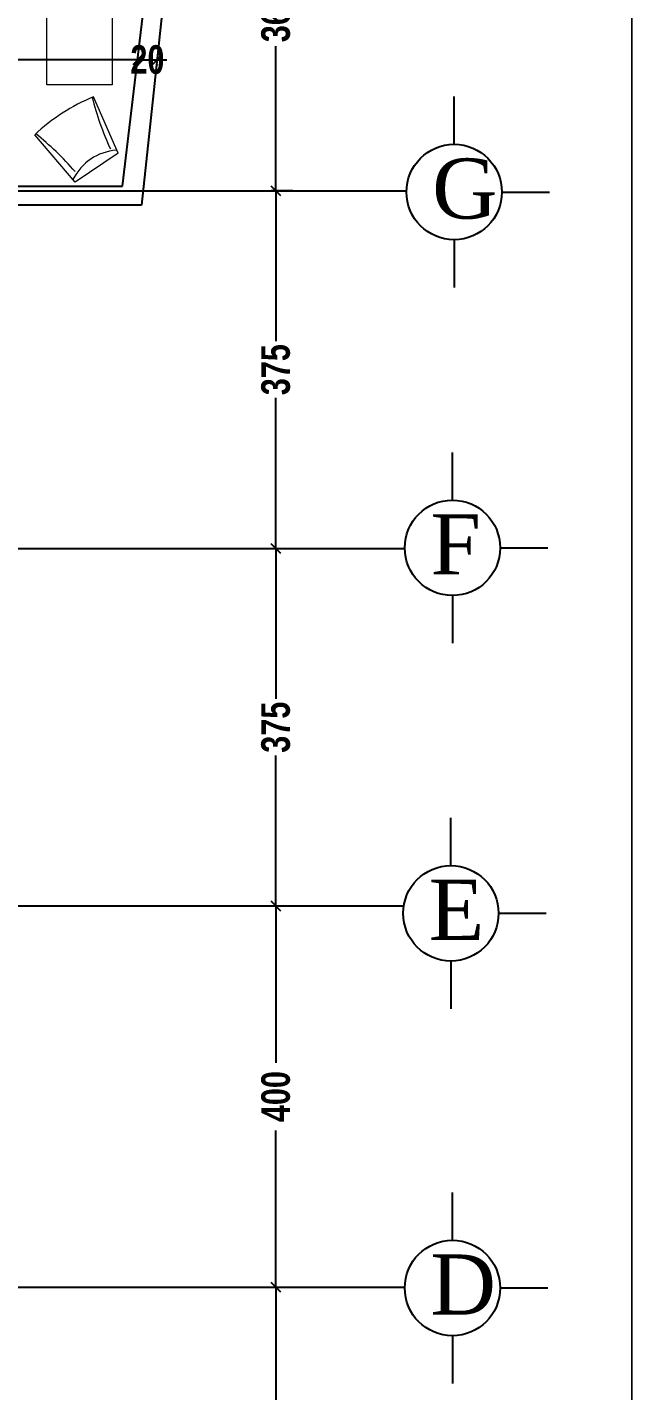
# Model space of a CAD drawing. Extents: x 285329 to 658348, y -83126 to -16980.
# Drawn here: x 360423 to 361056, y -41081 to -39652 of the extents above; entities that cross this region are included whole.
import ezdxf

# ---------------------------------------------------------------- set-up
doc = ezdxf.new("R2010")
doc.units = 0
doc.layers.get('0').update_dxf_attribs({"linetype": 'CONTINUOUS'})
doc.layers.get('DEFPOINTS').update_dxf_attribs({"color": 9, "linetype": 'CONTINUOUS'})
for name, color, linetype in [('AXIS', 1, 'CONTINUOUS'), ('COLUMN', 5, 'CONTINUOUS'), ('TEXT', 3, 'CONTINUOUS'), ('WALL', 7, 'CONTINUOUS')]:
    doc.layers.add(name, color=color, linetype=linetype)
doc.layers.add('FURN', color=126, linetype='CONTINUOUS', lineweight=9)
doc.layers.add('VIS', color=8, linetype='CONTINUOUS', lineweight=18)
doc.styles.add('CITYBLUEPRINT', font='cityb___.ttf', dxfattribs={"width": 0.8})
doc.styles.add('style2', font='romantic.ttf', dxfattribs={"height": 50})
doc.dimstyles.new('50', dxfattribs={"dimtxt": 30, "dimasz": 10, "dimexe": 5, "dimexo": 6, "dimgap": 5, "dimtad": 0, "dimdec": 0, "dimdsep": 46, "dimtxsty": 'CITYBLUEPRINT', "dimblk1": 'OBLIQUE', "dimblk2": 'OBLIQUE', "dimsah": 1, "dimcen": 0.05, "dimdle": 0.03, "dimclre": 22, "dimclrt": 7, "dimadec": 0, "dimazin": 0, "dimtfac": 1, "dimtdec": 0, "dimtix": 1, "dimtmove": 0, "dimatfit": 3, "dimldrblk": 'OBLIQUE', "dimfxl": 1, "dimtolj": 1, "dimtzin": 0, "dimarcsym": 0})

# ---------------------------------------------------------------- blocks, each defined once
blk = doc.blocks.new('_Oblique')
at = {"color": 0, "lineweight": -2}
blk.add_line((-0.5, -0.5), (0.5, 0.5), dxfattribs=at)
blk = doc.blocks.new('*D2547')
at = {"layer": 'DEFPOINTS', "color": 0, "linetype": 'Continuous', "lineweight": 5, "transparency": 16777216}
for p in [(360707.1, -39458.2), (360683.2, -39823.5), (360707.1, -39823.5)]:
    blk.add_point(p, dxfattribs=at)
at = {"layer": 'VIS', "color": 22, "linetype": 'Continuous', "lineweight": -2, "transparency": 16777216}
for p, q in [((360701.1, -39458.2), (360678.2, -39458.2)), ((360701.1, -39823.5), (360678.2, -39823.5))]:
    blk.add_line(p, q, dxfattribs=at)
at = {"layer": 'VIS', "color": 0, "linetype": 'Continuous', "lineweight": -2, "transparency": 16777216}
for p, q in [((360683.2, -39458.2), (360683.2, -39610.1)), ((360683.2, -39823.6), (360683.2, -39671.7))]:
    blk.add_line(p, q, dxfattribs=at)
at = {"layer": 'VIS', "color": 0, "linetype": 'Continuous', "lineweight": -2, "transparency": 16777216, "xscale": 10, "yscale": 10, "zscale": 10}
for p, rotation in [((360683.2, -39458.2), 90), ((360683.2, -39823.5), 270)]:
    blk.add_blockref('_Oblique', p, dxfattribs=dict(at, rotation=rotation))
at = {"layer": 'VIS', "color": 7, "linetype": 'Continuous', "lineweight": 5, "transparency": 16777216, "insert": (360683.2, -39640.9), "char_height": 30, "attachment_point": 5, "rotation": 90, "style": 'CITYBLUEPRINT'}
blk.add_mtext('\\A1;365', dxfattribs=at)
blk = doc.blocks.new('*D2548')
at = {"layer": 'DEFPOINTS', "color": 0, "linetype": 'Continuous', "lineweight": 5, "transparency": 16777216}
for p in [(360707.1, -39823.5), (360683.2, -40198.3), (360683.2, -40198.3)]:
    blk.add_point(p, dxfattribs=at)
at = {"layer": 'VIS', "color": 22, "linetype": 'Continuous', "lineweight": -2, "transparency": 16777216}
for p, q in [((360701.1, -39823.5), (360678.2, -39823.5)), ((360677.2, -40198.3), (360678.2, -40198.3))]:
    blk.add_line(p, q, dxfattribs=at)
at = {"layer": 'VIS', "color": 0, "linetype": 'Continuous', "lineweight": -2, "transparency": 16777216}
for p, q in [((360683.2, -39823.5), (360683.2, -39981.2)), ((360683.2, -40198.3), (360683.2, -40040.6))]:
    blk.add_line(p, q, dxfattribs=at)
at = {"layer": 'VIS', "color": 0, "linetype": 'Continuous', "lineweight": -2, "transparency": 16777216, "xscale": 10, "yscale": 10, "zscale": 10}
for p, rotation in [((360683.2, -39823.5), 90), ((360683.2, -40198.3), 270)]:
    blk.add_blockref('_Oblique', p, dxfattribs=dict(at, rotation=rotation))
at = {"layer": 'VIS', "color": 7, "linetype": 'Continuous', "lineweight": 5, "transparency": 16777216, "insert": (360683.2, -40010.9), "char_height": 30, "attachment_point": 5, "rotation": 90, "style": 'CITYBLUEPRINT'}
blk.add_mtext('\\A1;375', dxfattribs=at)
blk = doc.blocks.new('*D2549')
at = {"layer": 'DEFPOINTS', "color": 0, "linetype": 'Continuous', "lineweight": 5, "transparency": 16777216}
for p in [(360683.2, -40198.3), (360683.2, -40573), (360683.2, -40573)]:
    blk.add_point(p, dxfattribs=at)
at = {"layer": 'VIS', "color": 22, "linetype": 'Continuous', "lineweight": -2, "transparency": 16777216}
for p, q in [((360677.2, -40198.3), (360678.2, -40198.3)), ((360677.2, -40573), (360678.2, -40573))]:
    blk.add_line(p, q, dxfattribs=at)
at = {"layer": 'VIS', "color": 0, "linetype": 'Continuous', "lineweight": -2, "transparency": 16777216}
for p, q in [((360683.2, -40198.3), (360683.2, -40356)), ((360683.2, -40573.1), (360683.2, -40415.4))]:
    blk.add_line(p, q, dxfattribs=at)
at = {"layer": 'VIS', "color": 0, "linetype": 'Continuous', "lineweight": -2, "transparency": 16777216, "xscale": 10, "yscale": 10, "zscale": 10}
for p, rotation in [((360683.2, -40198.3), 90), ((360683.2, -40573), 270)]:
    blk.add_blockref('_Oblique', p, dxfattribs=dict(at, rotation=rotation))
at = {"layer": 'VIS', "color": 7, "linetype": 'Continuous', "lineweight": 5, "transparency": 16777216, "insert": (360683.2, -40385.7), "char_height": 30, "attachment_point": 5, "rotation": 90, "style": 'CITYBLUEPRINT'}
blk.add_mtext('\\A1;375', dxfattribs=at)
blk = doc.blocks.new('*D2550')
at = {"layer": 'DEFPOINTS', "color": 0, "linetype": 'Continuous', "lineweight": 5, "transparency": 16777216}
for p in [(360683.2, -40573), (360683.2, -40972.7), (360683.2, -40972.7)]:
    blk.add_point(p, dxfattribs=at)
at = {"layer": 'VIS', "color": 22, "linetype": 'Continuous', "lineweight": -2, "transparency": 16777216}
for p, q in [((360677.2, -40573), (360678.2, -40573)), ((360677.2, -40972.7), (360678.2, -40972.7))]:
    blk.add_line(p, q, dxfattribs=at)
at = {"layer": 'VIS', "color": 0, "linetype": 'Continuous', "lineweight": -2, "transparency": 16777216}
for p, q in [((360683.2, -40573), (360683.2, -40737.4)), ((360683.2, -40972.7), (360683.2, -40808.4))]:
    blk.add_line(p, q, dxfattribs=at)
at = {"layer": 'VIS', "color": 0, "linetype": 'Continuous', "lineweight": -2, "transparency": 16777216, "xscale": 10, "yscale": 10, "zscale": 10}
for p, rotation in [((360683.2, -40573), 90), ((360683.2, -40972.7), 270)]:
    blk.add_blockref('_Oblique', p, dxfattribs=dict(at, rotation=rotation))
at = {"layer": 'VIS', "color": 7, "linetype": 'Continuous', "lineweight": 5, "transparency": 16777216, "insert": (360683.2, -40772.9), "char_height": 30, "attachment_point": 5, "rotation": 90, "style": 'CITYBLUEPRINT'}
blk.add_mtext('\\A1;400', dxfattribs=at)
blk = doc.blocks.new('*D2551')
at = {"layer": 'DEFPOINTS', "color": 0, "linetype": 'Continuous', "lineweight": 5, "transparency": 16777216}
for p in [(360683.2, -40972.7), (360683.2, -41347.7), (360683.2, -41347.7)]:
    blk.add_point(p, dxfattribs=at)
at = {"layer": 'VIS', "color": 22, "linetype": 'Continuous', "lineweight": -2, "transparency": 16777216}
for p, q in [((360677.2, -40972.7), (360678.2, -40972.7)), ((360677.2, -41347.7), (360678.2, -41347.7))]:
    blk.add_line(p, q, dxfattribs=at)
at = {"layer": 'VIS', "color": 0, "linetype": 'Continuous', "lineweight": -2, "transparency": 16777216}
for p, q in [((360683.2, -40972.7), (360683.2, -41130.5)), ((360683.2, -41347.7), (360683.2, -41189.9))]:
    blk.add_line(p, q, dxfattribs=at)
at = {"layer": 'VIS', "color": 0, "linetype": 'Continuous', "lineweight": -2, "transparency": 16777216, "xscale": 10, "yscale": 10, "zscale": 10}
for p, rotation in [((360683.2, -40972.7), 90), ((360683.2, -41347.7), 270)]:
    blk.add_blockref('_Oblique', p, dxfattribs=dict(at, rotation=rotation))
at = {"layer": 'VIS', "color": 7, "linetype": 'Continuous', "lineweight": 5, "transparency": 16777216, "insert": (360683.2, -41160.2), "char_height": 30, "attachment_point": 5, "rotation": 90, "style": 'CITYBLUEPRINT'}
blk.add_mtext('\\A1;375', dxfattribs=at)
blk = doc.blocks.new('*D2600')
at = {"layer": 'DEFPOINTS', "color": 0, "linetype": 'Continuous', "lineweight": 5, "transparency": 16777216}
for p in [(360002.7, -39686.6), (360538.5, -39683.6), (360538.5, -39686)]:
    blk.add_point(p, dxfattribs=at)
at = {"layer": 'VIS', "color": 22, "linetype": 'Continuous', "lineweight": -2, "transparency": 16777216}
for p, q in [((360002.7, -39680.6), (360002.7, -39681)), ((360538.5, -39689.6), (360538.5, -39691))]:
    blk.add_line(p, q, dxfattribs=at)
at = {"layer": 'VIS', "color": 0, "linetype": 'Continuous', "lineweight": -2, "transparency": 16777216}
for p, q in [((360002.7, -39686), (360241, -39686)), ((360538.5, -39686), (360300.2, -39686))]:
    blk.add_line(p, q, dxfattribs=at)
at = {"layer": 'VIS', "color": 0, "linetype": 'Continuous', "lineweight": -2, "transparency": 16777216, "xscale": 10, "yscale": 10, "zscale": 10, "rotation": 180}
blk.add_blockref('_Oblique', (360002.7, -39686), dxfattribs=at)
at = {"layer": 'VIS', "color": 0, "linetype": 'Continuous', "lineweight": -2, "transparency": 16777216, "xscale": 10, "yscale": 10, "zscale": 10}
blk.add_blockref('_Oblique', (360538.5, -39686), dxfattribs=at)
at = {"layer": 'VIS', "color": 7, "linetype": 'Continuous', "lineweight": 5, "transparency": 16777216, "insert": (360270.6, -39686), "char_height": 30, "attachment_point": 5, "style": 'CITYBLUEPRINT'}
blk.add_mtext('\\A1;536', dxfattribs=at)
blk = doc.blocks.new('*D2601')
at = {"layer": 'DEFPOINTS', "color": 0, "linetype": 'Continuous', "lineweight": 5, "transparency": 16777216}
for p in [(360538.5, -39683.6), (360558.8, -39685.8), (360558.8, -39686)]:
    blk.add_point(p, dxfattribs=at)
at = {"layer": 'VIS', "color": 0, "linetype": 'Continuous', "lineweight": -2, "transparency": 16777216}
for p, q in [((360538.5, -39686), (360528.5, -39686)), ((360538.5, -39686), (360558.8, -39686)), ((360558.8, -39686), (360568.8, -39686))]:
    blk.add_line(p, q, dxfattribs=at)
at = {"layer": 'VIS', "color": 22, "linetype": 'Continuous', "lineweight": -2, "transparency": 16777216}
for p, q in [((360538.5, -39689.6), (360538.5, -39691)), ((360558.8, -39691.8), (360558.8, -39691))]:
    blk.add_line(p, q, dxfattribs=at)
at = {"layer": 'VIS', "color": 0, "linetype": 'Continuous', "lineweight": -2, "transparency": 16777216, "xscale": 10, "yscale": 10, "zscale": 10}
blk.add_blockref('_Oblique', (360538.5, -39686), dxfattribs=at)
at = {"layer": 'VIS', "color": 0, "linetype": 'Continuous', "lineweight": -2, "transparency": 16777216, "xscale": 10, "yscale": 10, "zscale": 10, "rotation": 180}
blk.add_blockref('_Oblique', (360558.8, -39686), dxfattribs=at)
at = {"layer": 'VIS', "color": 7, "linetype": 'Continuous', "lineweight": 5, "transparency": 16777216, "insert": (360548.6, -39686), "char_height": 30, "attachment_point": 5, "style": 'CITYBLUEPRINT'}
blk.add_mtext('\\A1;20', dxfattribs=at)

msp = doc.modelspace()

# ---------------------------------------------------------------- linework, layer by layer
at = {"layer": 'AXIS'}
for p, q in [((360870.23, -39774.69), (360870.23, -39724.69)), ((358484.72, -39823.54), (360820.24, -39823.54)), ((360920.23, -39824.69), (360970.23, -39824.69)), ((360870.23, -39874.69), (360870.23, -39924.69)), ((360868.47, -40147.7), (360868.47, -40097.7)), ((358491.62, -40198.29), (360818.48, -40198.29)), ((360918.47, -40197.7), (360968.47, -40197.7)), ((360868.47, -40247.7), (360868.47, -40297.7)), ((360866.83, -40530.78), (360866.83, -40480.78)), ((358475.74, -40573.04), (360816.83, -40573.04)), ((360916.83, -40580.78), (360966.83, -40580.78)), ((360866.83, -40630.78), (360866.83, -40680.78)), ((360868.47, -40923.52), (360868.47, -40873.52)), ((358469.09, -40972.71), (360818.48, -40972.71)), ((360918.47, -40973.52), (360968.47, -40973.52)), ((360868.47, -41023.52), (360868.47, -41073.52))]:
    msp.add_line(p, q, dxfattribs=at)
for centre in [(360870.23, -39824.69), (360868.47, -40197.7), (360866.83, -40580.78), (360868.47, -40973.52)]:
    msp.add_circle(centre, 50, dxfattribs=at)
at = {"layer": 'COLUMN', "linetype": 'Continuous', "lineweight": 5}
msp.add_lwpolyline([(361056.47, -38820.19), (361056.47, -43020.19), (358106.47, -43020.19), (358106.47, -38820.19)], close=True, dxfattribs=at)
at = {"layer": 'FURN'}
for p, q in [((360517.9, -39783.86, -139.86), (360492.18, -39724.99, -139.86)), ((360472.74, -39814.41, -139.86), (360430.46, -39764.91, -139.86)), ((360517.9, -39783.86, -139.86), (360472.74, -39814.41, -139.86))]:
    msp.add_line(p, q, dxfattribs=at)
msp.add_lwpolyline([(360443.24, -39637.88), (360511.66, -39637.88), (360511.66, -39712.42), (360443.24, -39712.42)], close=True, dxfattribs=at)
for centre, major_axis, ratio, start_param, end_param in [((360783.54, -40243.2, -139.86), (-324.17, 501.26), 0.5625, -0.1096709, 0.1096709), ((360616.67, -39751.21, -139.86), (-94.28, 170.66), 0.5554792, 1.129115, 1.4323605), ((360403.31, -39889.2, -139.86), (-116.97, 155.99), 0.5554792, -1.4323605, -1.129115), ((360617.35, -39979.44, -139.86), (-128.06, 189.35), 0.4812087, -0.2529727, 0.2529727)]:
    msp.add_ellipse(centre, major_axis=major_axis, ratio=ratio, start_param=start_param, end_param=end_param, dxfattribs=at)
at = {"layer": 'VIS', "linetype": 'Continuous', "lineweight": 5}
msp.add_line((361056.47, -43858.69), (361056.47, -38608.69), dxfattribs=at)
at = {"layer": 'WALL', "linetype": 'Continuous', "ltscale": 3}
for p, q in [((360585.64, -39436.08), (360542.36, -39838.54)), ((360522.36, -39818.54), (360565.64, -39456.08)), ((360399.73, -39818.54), (360522.36, -39818.54)), ((360542.36, -39838.54), (360402.73, -39838.54))]:
    msp.add_line(p, q, dxfattribs=at)

# ---------------------------------------------------------------- texts
at = {"layer": 'TEXT', "char_height": 63, "width": 240.4607, "attachment_point": 1, "style": 'style2'}
for s, insert in [('G', (360847.14, -39789.52)), ('F', (360845.38, -40162.53)), ('E', (360843.74, -40545.61)), ('D', (360845.38, -40938.35))]:
    msp.add_mtext(s, dxfattribs=dict(at, insert=insert))

# ---------------------------------------------------------------- dimensions: what is measured, and where the dimension line sits
at = {"layer": 'VIS', "linetype": 'Continuous', "lineweight": 5}
dim = msp.add_linear_dim(base=(360683.25, -39823.54), p1=(360707.08, -39458.25), p2=(360707.08, -39823.54), angle=90, dimstyle='50', dxfattribs=at)
dim.commit()
dim.dimension.update_dxf_attribs({"geometry": '*D2547', "text_midpoint": (360683.25, -39640.89)})
for base, p1, p2, picture, middle in [((360538.48, -39686.04), (360002.7, -39686.57), (360538.48, -39683.6), '*D2600', (360270.59, -39686.04)), ((360558.79, -39686.04), (360538.48, -39683.6), (360558.79, -39685.78), '*D2601', (360548.63, -39686.04))]:
    dim = msp.add_linear_dim(base=base, p1=p1, p2=p2, dimstyle='50', override={"dimtmove": 1}, dxfattribs=at)
    dim.commit()
    dim.dimension.update_dxf_attribs({"geometry": picture, "text_midpoint": middle})
for base, p1, p2, picture, middle in [((360683.25, -40198.29), (360707.08, -39823.54), (360683.25, -40198.29), '*D2548', (360683.25, -40010.92)), ((360683.25, -40573.04), (360683.25, -40198.29), (360683.25, -40573.04), '*D2549', (360683.25, -40385.67)), ((360683.25, -40972.71), (360683.25, -40573.04), (360683.25, -40972.71), '*D2550', (360683.25, -40772.88)), ((360683.25, -41347.71), (360683.25, -40972.71), (360683.25, -41347.71), '*D2551', (360683.25, -41160.21))]:
    dim = msp.add_linear_dim(base=base, p1=p1, p2=p2, angle=90, dimstyle='50', override={"dimtmove": 1}, dxfattribs=at)
    dim.commit()
    dim.dimension.update_dxf_attribs({"geometry": picture, "text_midpoint": middle})

doc.saveas('drawing.dxf')
